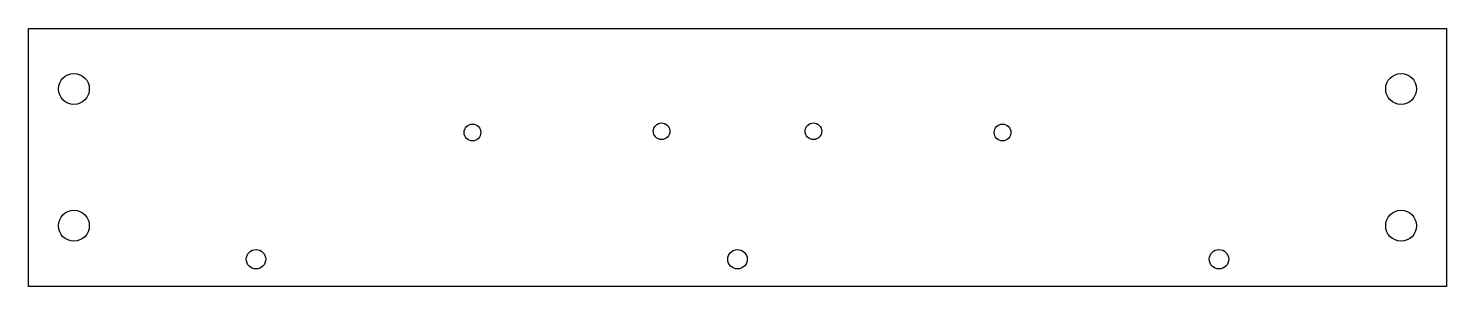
# Model space of a CAD drawing. Header units: millimetres. Extents: x -5 to 462, y -178 to -93.
import ezdxf

# ---------------------------------------------------------------- set-up
doc = ezdxf.new("R2010")
doc.units = ezdxf.units.MM
doc.layers.get('0').update_dxf_attribs({"linetype": 'CONTINUOUS'})

msp = doc.modelspace()

# ---------------------------------------------------------------- linework, layer by layer
msp.add_lwpolyline([(-5, -93.07), (462.2, -93.07), (462.2, -177.98), (-5, -177.98)], close=True)
for centre, radius in [((10, -112.98), 5.08), ((447.2, -112.98), 5.08), ((141.3, -127.3), 2.75), ((203.6, -126.91), 2.75), ((253.6, -126.91), 2.75), ((315.9, -127.3), 2.75), ((10, -157.98), 5.08), ((447.2, -157.98), 5.08), ((70, -168.99), 3.2), ((228.6, -168.99), 3.2), ((387.2, -168.99), 3.2)]:
    msp.add_circle(centre, radius)

doc.saveas('drawing.dxf')
